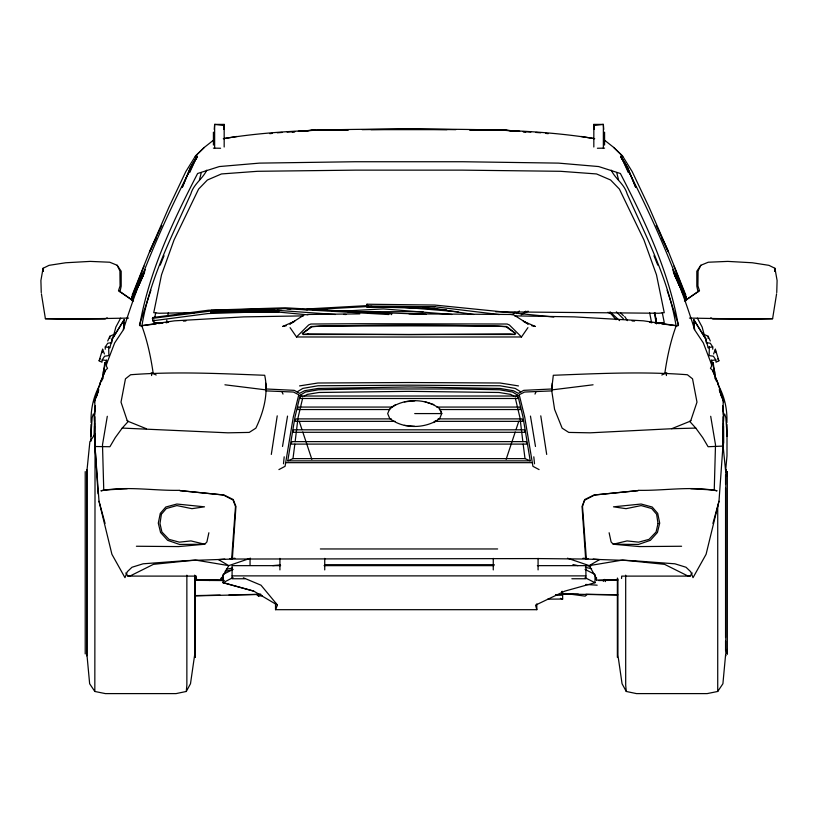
<?xml version="1.0" encoding="UTF-8"?>
<svg xmlns="http://www.w3.org/2000/svg" width="818" height="818" viewBox="0 0 818 818"><rect width="100%" height="100%" fill="white"/><g stroke="black" fill="none" stroke-linecap="round" stroke-linejoin="round"><path stroke-width="1.23" d="M195.175 652.682L195.175 657.304L195.175 575.473M536.812 603.878L536.812 609.686L275.523 609.686L275.523 602.713M617.692 594.983L561.813 594.001L561.813 591.629M561.813 594.001L578.326 594.154M617.713 579.757L596.506 580.115L596.506 577.58M617.365 657.304L617.365 578.019M617.927 578.888L617.927 655.177L622.058 683.746L626.271 691.466L636.465 693.603L707.171 693.603L717.723 691.466L722.908 683.746L725.556 655.177M625.688 575.166L625.688 685.157L626.271 691.466M717.723 691.466L717.723 505.636M725.556 650.647L725.556 641.107M725.556 637.519L725.556 487.957M725.556 484.379L725.556 474.829M725.822 471.894L725.822 469.614L725.822 655.862M94.469 436.587L94.551 422.937M94.499 435.166L94.54 412.129L95.358 405.881M727.028 424.562L726.987 455.923L725.709 469.808M90.9 441.311L90.972 424.562M94.827 410.697L94.827 400.258L100.031 383.305L105.389 370.411L107.557 368.315L106.473 366.392L106.432 360.053L103.18 372.118L103.18 376.249M90.859 436.444L92.148 417.712L93.324 413.949L94.203 415.524L94.489 421.423M723.327 450.646L723.419 446.832M723.511 443.019L723.511 426.229M94.489 426.229L94.336 436.669M776.742 292.588L777.1 280.513L774.922 268.273L768.94 265.339L752.274 262.762L727.754 261.392L708.255 262.23L700.821 265.277L696.813 271.239L696.813 286.167L698.01 291.75L685.545 300.349M278.815 311.28L208.232 313.529L152.608 320.82L152.71 317.537L208.478 310.216L285.216 307.793L391.853 313.836L391.403 314.674M638.091 490.309C664.226 490.912 691.271 485.78 717.069 490.831L714.247 490.054L715.505 444.787L710.699 416.29M91.146 422.855C90.471 409.184 93.559 395.994 100.328 384.041M278.918 469.593L285.073 466.311L293.263 417.19L298.795 394.736L293.468 392.047L266.228 390.902L266.3 389.143M723.173 410.697L723.173 400.258L717.969 383.305L712.611 370.411L710.443 368.315L711.527 366.392L711.568 360.053L714.82 372.118L714.82 376.249M723.511 421.423L723.797 415.524L724.676 413.949L725.852 417.712L727.141 436.444M213.662 140.757L213.917 135.737M307.036 309.889L307.108 308.948L368.131 305.574M102.383 352.619L102.628 349.255L104.397 353.979M231.637 559.072L232.343 559.042L235.952 506.475L233.222 499.522L223.968 494.992L179.827 490.606L223.375 495.002L233.058 500.033L235.492 506.465L231.637 559.072L185.86 560.647L143.089 563.806L131.984 567.252L127.342 571.68L124.98 577.682L111.913 554.297L99.019 501.291L94.99 446.505L94.929 416.699M621.547 578.5L621.721 576.117L690.126 576.097L692.181 572.958M214.234 129.459L214.643 124.397L224.173 124.397L224.173 147.015M223.764 129.459L224.173 124.397M473.632 314.47L434.603 308.693L366.73 306.709L367.006 304.224L434.644 305.053L553.827 317.026M722.908 450.166L723.562 442.794L723.449 422.937M723.235 450.197L723.46 412.129L722.642 405.881M108.63 346.505L108.876 355.595L104.592 356.229L102.168 359.951L101.964 362.21L99.121 360.789L102.628 349.255M109.755 348.059L112.219 339.03L124.295 319.521L123.62 329.45L114.663 342.916L106.371 364.624M94.827 691.466L95.062 434.021L89.868 441.73L86.994 470.299L86.994 655.177L89.643 683.746L94.827 691.466L105.369 693.603L176.085 693.603L186.279 691.466L186.862 685.157L186.862 575.166M774.595 271.453L774.922 268.273M551.618 389.93L553.305 375.278C597.938 373.581 642.805 371.321 687.386 374.746L692.539 378.826L696.987 402.129L690.637 421.035L671.67 428.724L590.054 432.824L568.766 432.415L562.15 428.172L554.584 409.358L551.618 389.93L593.07 384.797M102.557 379.225L104.765 362.947M283.488 463.786L284.194 456.802M112.015 341.403L112.424 337.803L113.825 336.086M382.026 306.74L366.73 306.709L367.006 304.224M709.37 346.505L709.124 355.595L713.408 356.229L715.832 359.951L716.036 362.21L718.879 360.789L715.372 349.255L713.603 353.979M307.916 314.858L274.94 311.74L211.248 312.425L211.494 310.359L281.862 308.591M294.838 444.143L292.987 458.622L287.772 460.851L294.93 417.364L300.175 395.237L305.411 392.057L318.478 389.757L359.664 388.979L458.336 388.979L499.522 389.757L512.589 392.057L517.825 395.237L523.07 417.364L530.228 460.851L287.772 460.851M295.145 441.628L298.038 417.712L302.701 397.967M124.203 322.875L123.385 329.572C141.841 270.697 166.852 214.04 195.553 159.612L189.653 172.629M776.589 293.846L772.601 318.723L751.405 319.204L689.451 318.079M96.565 396.485L98.722 389.562M94.54 415.37L95.256 409.818M232.343 559.042L538.397 558.571L585.657 559.042L632.14 560.647L674.911 563.806L686.016 567.252L690.658 571.68L693.02 577.682L706.087 554.297L718.981 501.291L723.071 444.45L723.102 446.076L708.091 446.73L702.764 437.681L695.781 428.08L689.717 421.403L690.832 420.452M539.082 469.593L532.927 466.311L524.737 417.19L519.205 394.736L524.532 392.047L551.772 390.902L552.283 383.141M146.33 428.724L127.363 421.035L121.013 402.129L125.461 378.826L130.614 374.746C175.195 371.321 220.062 373.581 264.695 375.278C268.621 393.335 263.723 411.843 255.85 428.172L249.234 432.415L227.946 432.824L122.219 428.08L115.236 437.681L109.909 446.73L94.99 446.505M271.31 454.43L277.23 415.841M266.228 390.902L265.717 383.141M282.517 446.475L287.537 416.086M107.301 416.29L102.495 444.787L103.753 490.054L100.931 490.831C126.729 485.78 153.774 490.912 179.909 490.309M151.555 375.564L151.995 373.059L156.207 375.002M132.455 300.349L119.99 291.75L121.187 286.167L121.187 271.239L117.178 265.277L109.745 262.23L90.246 261.392L65.726 262.762L49.06 265.339L43.078 268.273L40.9 280.513L41.258 292.588M166.432 322.65L166.882 320.135M167.608 316.454L168.344 312.762M154.244 320.002L153.743 322.476L162.925 323.12M154.745 317.537L155.747 312.599M208.876 532.753L206.893 541.956L204.725 544.236L178.6 546.577L136.401 546.25M141.933 325.625C149.714 278.887 171.77 236.699 190.85 193.876C193.59 184.05 202.7 178.886 206.739 170.175M201.3 172.506L199.449 179.929M712.928 523.408L718.981 501.291M113.344 336.515L115.87 327.016L120.645 318.13M125.819 572.958L127.874 576.097L196.279 576.117L196.545 579.696L221.494 580.115L222.516 576.547L228.784 565.627L250.512 558.203M139.449 325.053L150.89 290.257M119.99 291.75L118.528 290.594L120.072 285.932L119.909 270.973L117.178 265.277M506.148 459.327L515.228 431.986M516.015 429.603L518.776 421.28M96.861 394.184L94.203 402.067L98.579 390.615M124.295 319.521L112.219 339.03M160.205 265.134L164.05 255.768M584.942 500.033L594.625 495.002L638.173 490.606L594.032 494.992L584.778 499.522L582.508 506.465L586.363 559.072M131.698 297.854L133.068 294.337M133.978 291.985L143.999 266.187M584.778 499.522L582.048 506.475L585.657 559.042M133.334 297.435L142.802 275.911M105.389 370.411L100.031 383.305M182.302 187.404L190.492 167.424L197.383 156.31L196.064 159.49M182.281 187.271L190.492 167.424M275.523 609.686L277.414 605.095L253.631 591.036L223.069 582.62M131.77 297.353L132.751 295.032M134.234 291.535L142.087 272.895M101.33 381.689L102.833 378.172M149.489 252.097L168.978 207.087L185.839 171.565L195.43 156.095L204.265 147.444L213.355 140.267M131.749 297.599L134.806 290.584M137.363 284.746L138.896 281.239M534.992 394.092L536.015 391.781M107.72 340.983L109.837 336.27L113.896 334.429M131.831 299.572L143.763 273.774M131.524 300.349L145.399 269.603M143.661 273.958L135.277 292.435L142.138 277.496M131.493 300.605L141.974 277.854M143.017 275.574L144.592 272.169M132.179 299.286L142.946 276.228M161.78 225.502L150.4 249.633L132.291 294.869L133.068 293.795M150.134 251.014L156.023 238.631M135.379 291.668L142.843 276.014M700.821 265.277L698.091 270.973L697.928 285.932L699.472 290.594L698.01 291.75M99.121 360.789L100.154 358.775M152.608 320.82L152.71 317.537M186.279 691.466L190.492 683.746L194.623 655.177L194.623 575.156M195.205 159.428L190.41 167.69L197.383 156.31M105.256 349.225L105.256 346.965L107.72 343.243L111.882 342.599M290.073 327.64L296.515 336.975L409 337.036L521.485 336.975L527.927 327.64M335.411 314.49L274.633 310.145L211.248 312.425L210.615 311.566L211.494 310.359M603.295 581.301L604.799 579.379M122.219 428.08L128.283 421.403L127.168 420.452M711.721 364.511L713.357 362.793M513.203 313.979L514.972 312.22M516.741 313.601L519.399 310.963M521.148 314.818L525.821 311.147M296.515 336.975L308.621 324.981L310.86 324.02L359.94 323.713L507.14 324.02L509.379 324.981L521.485 336.975M204.265 147.444L195.43 156.044L195.43 157.005M586.997 594.625L585.146 596.138L565.504 593.5M433.837 422.609L439.695 418.468L441.761 413.581L439.695 408.693C425.789 398.018 403.673 398.059 389.736 408.693L387.681 413.622L389.736 418.509C402.701 428.652 422.855 428.806 436.771 420.575M390.718 408.039L395.595 404.583M684.451 300.983L699.472 290.594M304.061 315.002L289.756 324.102L294.695 321.239L282.67 326.464L286.177 325.789M266.545 389L294.214 390.339L297.108 391.904L302.834 388.397L317.946 385.769L409 385.166L500.054 385.769L515.166 388.397L520.892 391.904L523.786 390.339L551.455 389M107.199 317.793L105.093 319.04L45.399 318.723L41.411 293.846M520.892 391.904L518.438 393.366L513.5 390.759L499.921 388.438L409 386.955L318.079 388.438L304.5 390.759L299.562 393.366L297.108 391.904M515.943 396.239L517.825 395.237M304.091 396.157L307.384 394.399L318.959 392.476L409 391.341L499.041 392.476L510.616 394.399L513.909 396.157M522.763 313.918L528.121 311.137M233.038 569.389L223.069 574.451L223.069 582.723L253.631 591.138M223.069 582.723L233.038 577.559M661.793 375.002L666.005 373.059L666.445 375.564M585.044 569.4L595.013 574.451L595.013 582.723L564.747 591.148L535.545 605.136L536.812 609.686M225.144 571.209L232.68 569.809M209.469 580.535L214.469 579.604M220.727 578.438L223.232 577.968M226.3 569.205L232.527 568.081M223.713 138.62C284.93 128.569 347.19 129.643 409 128.907C470.953 129.622 533.346 128.6 594.696 138.661M223.304 138.661L236.975 136.453M299.541 385.912L317.875 383.008L409 382.527L500.125 383.008L518.459 385.912M256.729 594.625L258.58 596.138L262.261 595.647M152.26 318.366L211.801 310.932M156.146 323.908L140.175 325.922L139.888 324.255C149.428 270.809 172.905 221.371 197.608 173.498L219.336 166.555L259.449 163.119L355.094 161.739L462.906 161.739L558.551 163.119L598.664 166.555L620.392 173.498C645.095 221.371 668.572 270.809 678.112 324.255L677.825 325.922L661.854 323.908M158.6 323.591L162.281 323.13M165.972 322.67L168.426 322.353M269.817 133.682L272.282 133.385M593.827 125.553L603.357 124.397L603.766 129.459M708.327 347.486L712.744 346.965L712.744 349.225M711.353 360.472L715.832 359.951M307.476 314.48L359.797 313.877M292.21 132.148L294.715 131.913M300.952 131.33L314.685 130.052M404.368 401.822L414.716 400.851M103.753 490.054L127.24 488.694M272.752 565.627L280.308 564.921M302.057 131.279L308.263 130.706M310.748 130.481L315.707 130.021L298.325 131.279M597.396 148.252L604.584 148.15M224.797 559.083L218.437 559.604L228.784 565.627L195.308 560.044L153.447 564.338L130.164 575.954L127.874 576.097M229.889 558.663L234.981 558.234M277.21 132.792L282.179 132.434M287.138 132.076L294.592 131.545M772.601 318.723L712.907 319.04L710.801 317.793M183.375 321.085L185.891 320.942M312.128 309.613L371.934 306.31M341.341 311.218L383.386 308.897L451.74 314.47M211.248 312.425L220.124 312.067M150.911 373.141L153.14 373.059C150.819 356.996 147.363 340.881 141.749 325.656L174.51 320.83L243.692 316.883L303.355 315.881M228.161 310.411L236.964 310.134M253.314 309.613L263.386 309.296M277.22 308.867L284.766 308.621L388.867 314.531M671.67 428.724L695.781 428.08M210.615 311.566L274.633 310.145M196.003 595.841L260.809 594.42M196.003 595.586L220.144 595.105M229.04 594.921L260.809 594.277M128.549 318.079L66.595 319.204L45.399 318.723M603.725 580.289L611.343 580.177M362.159 129.653L409 129.08L455.841 129.653M194.766 312.619L159.111 313.253L153.743 312.68L161.524 274.807L174.07 239.899L198.59 189.101L207.394 180.001L221.453 173.948L257.486 171.299L355.738 170.134L462.262 170.134L560.514 171.299L596.547 173.948L610.606 180.001L619.41 189.101L643.93 239.899L656.476 274.807L664.257 312.68L658.889 313.253L495.769 311.791M598.643 580.535L617.692 580.289M371.024 129.653L446.976 129.653M681.598 546.25L639.4 546.577L613.275 544.236L611.107 541.956L609.124 532.753M547.804 599.144L562.651 599.042L562.651 593.04M227.874 312.251L278.774 312.006M497.641 548.96L320.359 548.96M532.273 462.661L285.727 462.661M593.827 147.015L593.827 124.397L603.357 124.397L603.357 148.252M213.416 148.15L220.604 148.252M347.773 311.689L423.029 311.689M409 313.846L510.524 314.48L513.939 315.002L528.244 324.102L523.305 321.239L535.33 326.464L531.823 325.789M392.558 407.067L298.13 407.067L297.537 409.542L390.022 409.542M436.832 407.067L519.87 407.067L520.463 409.542L439.358 409.542M414.716 413.581L441.761 413.581L440.115 409.706M391.29 418.888L295.973 418.888L295.39 421.352L395.084 421.352M438.09 418.888L522.027 418.888L522.61 421.352L434.297 421.352M292.987 458.622L525.013 458.622L530.228 460.851M324.869 564.676L494.266 564.676M280.625 565.647L232.087 565.647L232.087 578.755L244.868 578.755M324.061 565.647L493.939 565.647M537.375 565.647L585.913 565.647L585.913 578.755L571.854 578.755M232.087 575.882L585.913 575.882M555.739 594.768L562.119 594.666M555.739 594.911L562.119 594.911L562.119 591.22M366.73 306.709L434.941 306.77L499.215 314.552M221.003 579.85L223.539 579.86M196.003 580.351L223.958 580.565M197.271 580.115L223.958 580.361M366.853 306.014L434.941 306.77M655.075 323.12L664.257 322.476L662.253 312.599M585.944 594.277L617.692 594.778M514.645 315.881L574.308 316.883L643.49 320.83L676.251 325.656C670.637 340.881 667.181 356.996 664.86 373.059L667.089 373.141M286.975 308.795L290.799 308.948M302.292 309.409L307.394 309.613M316.341 309.981L327.824 310.441M331.658 310.595L426.137 314.398M690.76 488.694L714.247 490.054M632.11 320.942L634.625 321.085M343.519 314.388L346.055 314.531M690.126 576.097L687.836 575.954L664.553 564.338L622.692 560.044L589.216 565.627L567.487 558.203M585.77 584.451L597.16 585.177M519.675 131.279L502.293 130.021L507.252 130.481M523.408 131.545L530.862 132.076M535.821 132.434L540.79 132.792M422.671 307.926L446.74 309.889M401.117 307.118L458.121 311.76M583.019 558.234L588.111 558.663M593.203 559.083L599.563 559.604L589.216 565.627L595.484 576.547L596.506 580.115M509.737 130.706L515.943 131.279M503.315 130.052L517.048 131.33M523.285 131.913L525.79 132.148M404.368 425.38L414.716 426.352M102.168 359.951L106.647 360.472M105.256 346.965L109.673 347.486M545.718 133.385L548.183 133.682M224.173 125.553L214.643 124.397L214.643 148.252M266.382 389.93L224.93 384.797M649.574 322.353L652.028 322.67M655.719 323.13L659.4 323.591M706.118 342.599L710.28 343.243L712.744 346.965M581.025 136.453L594.287 138.62M585.739 565.381L590.668 566.465M572.937 564.512L577.917 565.647M585.381 567.334L591.608 568.745M560.422 598.357L562.651 599.042M425.063 401.822L433.837 404.583M243.355 577.784L261.003 585.197L277.414 604.993M704.104 334.429L708.163 336.27L710.28 340.983M585.044 577.672L595.013 582.723M607.917 312.261L611.128 313.938L616.056 319.695M300.175 395.237L302.057 396.239M684.932 293.795L685.709 294.869L667.6 249.633L656.22 225.502M610.054 311.822L619.584 320.625M118.528 290.594L133.549 300.983M604.645 140.267L613.735 147.444L622.57 156.044L632.161 171.565L649.022 207.087L668.51 252.097M613.735 147.444L622.57 156.095L622.57 157.005M620.79 313.1L623.449 315.738M616.363 311.842L623.439 318.867M104.643 362.793L106.279 364.511M704.175 336.086L705.576 337.803L705.985 341.403M621.936 159.49L620.617 156.31L627.508 167.424L635.719 187.271M624.696 316.494L627.447 320.646M708.245 348.059L705.781 339.03L693.705 319.521L694.38 329.45L703.337 342.916L711.629 364.624M693.705 319.521L705.781 339.03M620.617 156.31L627.59 167.69L622.795 159.428M697.355 318.13L702.13 327.016L704.656 336.515M717.846 358.775L718.879 360.789M653.95 255.768L657.795 265.134M661.977 238.631L667.866 251.014M675.157 276.014L686.169 299.572M674.236 273.774L682.621 291.668M675.055 276.228L685.821 299.286M611.261 170.175C615.3 178.886 624.41 184.05 627.15 193.876C646.23 236.699 668.286 278.887 676.067 325.625M673.408 272.169L674.983 275.574M675.862 277.496L686.506 300.605M672.6 269.603L685.975 299.255M628.347 172.629L622.447 159.612C651.148 214.04 676.159 270.697 694.615 329.572L693.797 322.875M674.339 273.958L682.723 292.435M674.38 273.621L686.476 300.349M675.198 275.911L684.666 297.435M281.985 391.781L283.008 394.092M717.969 383.305L712.611 370.411M679.104 281.239L680.637 284.746M683.194 290.584L686.251 297.599M715.167 378.172L716.67 381.689M717.672 384.041C724.441 395.994 727.529 409.184 726.854 422.855M675.913 272.895L683.766 291.535M685.249 295.032L686.23 297.353M627.508 167.424L635.698 187.404M719.278 389.562L723.797 402.067L719.421 390.615M257.65 593.786L258.58 596.138M674.001 266.187L684.022 291.985M684.932 294.337L686.302 297.854M667.11 290.257L678.551 325.053M299.224 421.28L301.985 429.603M302.772 431.986L311.852 459.327M604.86 579.819L605.381 581.618M99.019 501.291L105.072 523.408M618.551 179.929L616.7 172.506M515.299 397.967L519.962 417.712L522.855 441.628M654.881 312.517L656.619 323.672M654.349 312.762L656.312 323.764M649.656 312.762L651.568 322.65M530.463 416.086L535.483 446.475M713.235 362.947L715.443 379.225M540.77 415.841L546.69 454.43M656.322 322.783L655.627 317.793L656.271 322.813M655.975 322.916L655.627 320.411L655.954 322.926M525.013 458.622L523.162 444.143M721.139 394.184L721.435 396.485M722.744 409.818L723.46 415.37M43.078 268.273L43.405 271.453M533.806 456.802L534.512 463.786M722.672 441.73L725.556 470.299M593.827 124.397L594.236 129.459M715.372 349.255L715.617 352.619M94.929 444.45L98.048 493.806M604.083 135.737L604.338 140.757M551.7 389.143L551.772 390.902M221.494 577.58L221.494 580.115M727.325 476.066L727.325 471.597L727.325 653.94L727.325 649.482M723.071 416.699L723.071 449.798M708.163 336.27L708.163 338.509M604.584 132.158L604.584 145.072M538.08 558.377L538.08 569.911M493.264 558.377L493.264 569.911M324.736 558.377L324.736 569.911M279.92 558.377L279.92 569.911M250.052 558.858L250.052 565.218M213.416 132.158L213.416 145.072M109.837 336.27L109.837 338.509M86.728 469.614L86.728 655.862M85.215 471.597L85.215 653.94M161.402 514.236L159.98 523.5L161.913 531.997L168.989 539.369L179.377 542.16L190.952 540.913L204.725 544.236L179.5 544.44L167.639 540.33L160.573 532.498L158.293 523.131L160.287 513.367L165.788 507.027L176.872 504.031L204.51 506.823L191.964 508.673L176.862 505.575L166.32 508.52L161.402 514.236M658.02 523.5L656.087 531.997L649.011 539.369L638.623 542.16L627.048 540.913L613.275 544.236L638.5 544.44L650.361 540.33L657.427 532.498L659.707 523.131L657.713 513.367L652.212 507.027L641.128 504.031L613.49 506.823L626.036 508.673L641.138 505.575L651.68 508.52L656.598 514.236L658.02 523.5M300.738 396.024L300.155 398.499L517.845 398.499L517.262 396.024L300.738 396.024M293.417 429.818L292.834 432.293L525.166 432.293L524.583 429.818L293.417 429.818M291.791 441.628L291.198 444.102L526.802 444.102L526.209 441.628L291.791 441.628M311.341 326.484L302.241 333.662L311.944 326.801L319.777 326.106L409 325.871L498.223 326.106L506.056 326.801L515.759 333.662L506.659 326.484C441.689 324.593 376.311 324.593 311.341 326.484M307.977 333.949L302.936 334.48L515.064 334.48L510.023 333.949L409 334.593L307.977 333.949M348.233 129.827L316.586 130.205L348.233 129.888M501.414 130.205L469.767 129.888L501.414 130.205"/></g></svg>
